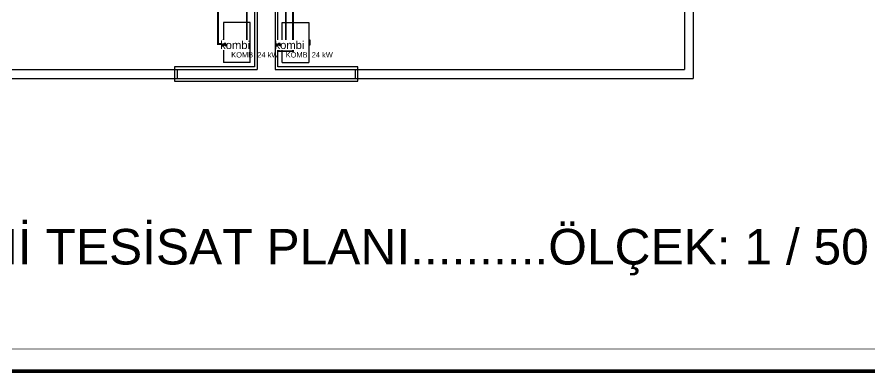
# Model space of a CAD drawing. Header units: centimetres. Extents: x -13133 to 30552, y -2 to 4552.
# Drawn here: x 13431 to 14389, y -2 to 398 of the extents above; entities that cross this region are included whole.
import ezdxf
from ezdxf.enums import TextEntityAlignment as Align

# ---------------------------------------------------------------- set-up
doc = ezdxf.new("R2010")
doc.units = ezdxf.units.CM
doc.linetypes.add('BASMA HATTI', pattern=[31, 25, -6])
for name, color, linetype in [('MTY-VANA', 1, 'CONTINUOUS'), ('ROTAS-CIHAZ', 135, 'CONTINUOUS'), ('ROTAS-KAT-ADI', 1, 'CONTINUOUS'), ('ROTAS-MIMARI', 8, 'CONTINUOUS'), ('ROTAS-MIMARI-YAZI', 8, 'CONTINUOUS'), ('ROTAS-PAFTA', 7, 'CONTINUOUS'), ('ROTAS-SICAKSU-BORU', 1, 'BASMA HATTI'), ('ROTAS-SOGUKSU-BORU', 5, 'CONTINUOUS'), ('ROTAS-TEFRIS', 15, 'CONTINUOUS')]:
    doc.layers.add(name, color=color, linetype=linetype)
doc.styles.add('MTYCAPLT', font='arial.ttf', dxfattribs={"width": 0.65, "height": 1})
doc.styles.add('ROTAS', font='arial.ttf')

# ---------------------------------------------------------------- blocks, each defined once
blk = doc.blocks.new('MTY-KURESEL VANA')
at = {"layer": 'MTY-VANA'}
for p, q in [((0, 0), (0, 8)), ((0, 8), (8, 8))]:
    blk.add_line(p, q, dxfattribs=at)
blk.add_lwpolyline([(-10, 5), (-10, -5), (10, 5), (10, -5), (-10, 5)], dxfattribs=at)
at = {"layer": 'MTY-VANA', "style": 'MTYCAPLT', "width": 0.65}
blk.add_attdef('CAP', text='', height=10, dxfattribs=at).set_placement((-1.1, 0), align=Align.CENTER)

msp = doc.modelspace()

# ---------------------------------------------------------------- linework, layer by layer
at = {"layer": 'ROTAS-MIMARI'}
for p, q in [((13697.82, 446.24), (13697.82, 342.24)), ((13700.82, 449.24), (13700.82, 339.24)), ((13720.82, 449.24), (13720.82, 339.24)), ((13723.82, 342.24), (13723.82, 446.24)), ((13662.82, 392.24), (13662.82, 347.24)), ((13692.82, 392.24), (13662.82, 392.24)), ((13692.82, 347.24), (13692.82, 392.24)), ((13728.82, 347.24), (13728.82, 392.24)), ((13728.82, 392.24), (13758.82, 392.24)), ((13758.82, 392.24), (13758.83, 347.24)), ((13661.53, 367.24), (13661.53, 372.23)), ((13661.53, 372.23), (13662.82, 372.23)), ((13662.82, 367.24), (13661.53, 367.24)), ((13760.12, 372.23), (13758.83, 372.23)), ((13758.83, 367.24), (13760.12, 367.24)), ((13760.12, 367.24), (13760.12, 372.23)), ((13692.82, 347.24), (13662.82, 347.24)), ((13728.82, 347.24), (13758.83, 347.24)), ((13240.82, 339.24), (13610.82, 339.24)), ((13697.82, 342.24), (13607.82, 342.24)), ((13607.82, 342.24), (13607.82, 326.24)), ((13610.82, 339.24), (13610.82, 329.24)), ((13610.82, 339.24), (13700.82, 339.24)), ((13720.82, 339.24), (13810.82, 339.24)), ((13813.82, 342.24), (13723.82, 342.24)), ((13810.82, 339.24), (13810.82, 329.24)), ((13813.82, 326.24), (13813.82, 342.24)), ((13230.82, 329.24), (13610.82, 329.24)), ((13607.82, 326.24), (13813.82, 326.24)), ((13610.82, 329.24), (13810.82, 329.24))]:
    msp.add_line(p, q, dxfattribs=at)
for points in [[(14180.82, 449.24), (14180.82, 339.24)], [(14190.82, 449.24), (14190.82, 329.24)], [(13810.82, 339.24), (14180.82, 339.24)], [(13810.82, 329.24), (14190.82, 329.24)]]:
    msp.add_lwpolyline(points, dxfattribs=at)
at = {"layer": 'ROTAS-PAFTA'}
for points, const_width in [([(12500, 0), (15000, 0), (15000, 2800), (12500, 2800)], 4), ([(12525, 25), (14975, 25), (14975, 2775), (12525, 2775)], 1)]:
    msp.add_lwpolyline(points, close=True, dxfattribs=dict(at, const_width=const_width))
at = {"layer": 'ROTAS-SICAKSU-BORU', "const_width": 2}
for points in [[(13764.93, 715.15), (13781, 715.15), (13781, 716), (13781, 552), (13741, 552), (13741, 360), (13725, 360), (13725, 364), (13724.74, 364), (13724.74, 366.82)], [(13656.72, 695.15), (13656.72, 368), (13661, 368), (13661, 366.82), (13663.59, 366.82)]]:
    msp.add_lwpolyline(points, dxfattribs=at)
at = {"layer": 'ROTAS-SOGUKSU-BORU', "const_width": 2}
for points in [[(13663.49, 366.82), (13689, 366.82), (13689, 704), (13661, 704), (13661, 705.15), (13656.72, 705.15)], [(13724.64, 366.82), (13733, 366.82), (13733, 704)]]:
    msp.add_lwpolyline(points, dxfattribs=at)

# ---------------------------------------------------------------- texts
at = {"layer": 'ROTAS-KAT-ADI', "style": 'ROTAS'}
msp.add_text('2. KAT SIHHİ TESİSAT PLANI..........ÖLÇEK: 1 / 50', height=40, dxfattribs=at).set_placement((13750, 120), align=Align.CENTER)

# ---------------------------------------------------------------- next in the draw order: wipeouts: each hides what was drawn before it
for points in [[(13690.82, 361.32), (13660.92, 361.32), (13660.92, 372.32), (13690.82, 372.32)], [(13751.96, 361.32), (13722.06, 361.32), (13722.06, 372.32), (13751.96, 372.32)]]:
    msp.add_wipeout(points)

# ---------------------------------------------------------------- next in the draw order: block references
at = {"layer": 'ROTAS-TEFRIS', "xscale": 0.25, "yscale": 0.25}
for p in [(13663.49, 366.82), (13724.64, 366.82)]:
    msp.add_blockref('MTY-KURESEL VANA', p, dxfattribs=at)

# ---------------------------------------------------------------- next in the draw order: texts
at = {"layer": 'ROTAS-CIHAZ', "style": 'ROTAS'}
for p in [(13671.49, 352.82), (13732.64, 352.82)]:
    msp.add_text('KOMBİ 24 kW', height=6, dxfattribs=at).set_placement(p)
at = {"layer": 'ROTAS-MIMARI-YAZI', "style": 'ROTAS'}
for p in [(13675.87, 366.82), (13737.01, 366.82)]:
    msp.add_text('kombi', height=9, dxfattribs=at).set_placement(p, align=Align.MIDDLE_CENTER)

doc.saveas('drawing.dxf')
